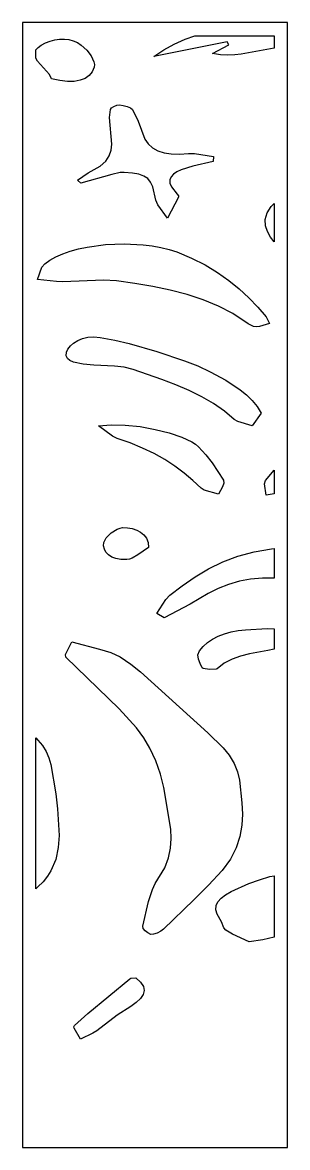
# Model space of a CAD drawing. Extents: x 0 to 400, y 0 to 1700.
import ezdxf

# ---------------------------------------------------------------- set-up
doc = ezdxf.new("R2010")
doc.units = 0
doc.layers.add('CUT', color=1, linetype='Continuous')
doc.layers.add('OUTLINE', color=7, linetype='Continuous')

msp = doc.modelspace()

# ---------------------------------------------------------------- linework, layer by layer
at = {"layer": 'CUT'}
for points in [[(103.67, 1649.49), (107.85, 1640.64), (108.57, 1636.46), (108.19, 1632.6), (105.26, 1625.61), (100.67, 1619.94), (94.53, 1615.6), (86.94, 1612.64), (77.98, 1611.07), (67.75, 1610.91), (56.34, 1612.2), (43.86, 1614.96), (40.6, 1621.52), (22.56, 1641.42), (20, 1645.99), (20, 1657.99), (20.28, 1658.56), (23.46, 1662.07), (28.28, 1665.6), (34.93, 1669.16), (41.81, 1671.91), (48.88, 1673.81), (56.03, 1674.84), (63.13, 1674.96), (70.06, 1674.14), (76.7, 1672.38), (82.93, 1669.62), (88.63, 1665.86), (96.87, 1658.22)], [(380, 1680), (380, 1661.4), (330.03, 1652.16), (320.28, 1650.91), (309.96, 1650.55), (298.88, 1651.27), (286.88, 1653.24), (311.65, 1666.29), (309.01, 1670.71), (198.36, 1648.87), (213.26, 1658.9), (228.94, 1667.46), (245.31, 1674.69), (260.26, 1680)], [(218.92, 1404.31), (204.03, 1424.63), (201.46, 1431.53), (196.66, 1451.77), (193.38, 1458.8), (189.04, 1464.1), (183.26, 1467.95), (175.67, 1470.62), (165.92, 1472.35), (153.6, 1473.42), (147.45, 1473.2), (135.01, 1470.49), (87.85, 1457.23), (82.9, 1461.73), (99.09, 1472.99), (117.22, 1483.05), (125.65, 1490.59), (131.01, 1498.69), (133.86, 1507.27), (134.81, 1516.23), (131.26, 1556.51), (132.75, 1568.51), (134.56, 1570.93), (138.1, 1573.24), (142.36, 1574.92), (146.32, 1575.44), (151.96, 1574.64), (157.86, 1573.04), (162.86, 1570.89), (165.81, 1568.4), (174.83, 1550.75), (184.72, 1523.94), (189.71, 1516.58), (196.2, 1510.65), (204.18, 1506.15), (213.62, 1503.05), (224.52, 1501.34), (236.86, 1501.01), (250.62, 1502.04), (259.6, 1502.12), (288.21, 1497.44), (287.95, 1489.76), (257.23, 1482.87), (239.47, 1477.38), (232.92, 1474.25), (227.79, 1470.71), (224.23, 1466.72), (222.42, 1462.27), (222.51, 1457.31), (224.67, 1451.83), (233.64, 1440.76), (235.24, 1438.29), (235.4, 1436.13)], [(380, 1368.68), (374.39, 1375.38), (369.6, 1383.93), (366.81, 1392.96), (366.34, 1402.16), (369.09, 1412.2), (375.24, 1421.73), (380, 1426.33)], [(341.77, 1283.86), (355.24, 1269.76), (367.79, 1255.21), (372.81, 1245.33), (357.93, 1240.47), (352.82, 1239.91), (348.82, 1240.63), (340.86, 1244.82), (317.31, 1260.37), (295.68, 1271.52), (272.64, 1280.95), (248.34, 1288.88), (222.92, 1295.49), (196.56, 1301.01), (169.42, 1305.64), (141.66, 1309.59), (122.1, 1310.78), (60.84, 1308.05), (51.37, 1308.38), (22.71, 1311.41), (29.16, 1330.16), (33.45, 1335.34), (41.2, 1340.92), (50.34, 1345.97), (60.7, 1350.48), (72.12, 1354.43), (84.43, 1357.8), (97.47, 1360.58), (125.06, 1364.32), (153.62, 1365.55), (181.9, 1364.18), (195.56, 1362.48), (208.7, 1360.1), (221.17, 1357.03), (232.83, 1353.23), (255.18, 1344.01), (275.62, 1333.7), (294.33, 1322.43), (311.48, 1310.3), (327.24, 1297.41)], [(346.9, 1090.59), (324.85, 1096.93), (319.71, 1100.08), (304.86, 1112.82), (288.39, 1124.25), (270.51, 1134.56), (251.42, 1143.92), (231.34, 1152.53), (210.47, 1160.57), (167.27, 1175.69), (153.65, 1179), (138.67, 1180.76), (107.48, 1182.26), (91.45, 1183.57), (77.15, 1186.58), (71.63, 1189.03), (67.71, 1192.28), (65.79, 1196.46), (66.25, 1201.67), (68.51, 1206.54), (72.21, 1211.27), (77.21, 1215.64), (83.39, 1219.41), (90.61, 1222.37), (98.76, 1224.28), (107.69, 1224.94), (117.29, 1224.12), (139.36, 1219.95), (160.99, 1214.94), (202.73, 1203.06), (244.56, 1188.89), (264.51, 1180.95), (283.38, 1172.25), (307.09, 1159.43), (328.5, 1145.11), (338.02, 1137.21), (346.6, 1128.72), (354.09, 1119.58), (360.39, 1109.7)], [(303.22, 1008.66), (303.82, 1003.97), (301.79, 998.56), (295.87, 987.23), (274.45, 993.44), (269.5, 996.52), (257.09, 1008.12), (243.87, 1019.16), (229.75, 1029.61), (214.67, 1039.42), (198.53, 1048.57), (181.25, 1057), (162.74, 1064.7), (142.91, 1071.6), (136.01, 1074.72), (114.48, 1090.63), (133.62, 1092.27), (155.14, 1091.71), (177.79, 1089.26), (200.34, 1085.22), (221.58, 1079.88), (240.34, 1073.52), (255.44, 1066.43), (261.26, 1062.69), (265.74, 1058.87), (276.65, 1046.85), (286.46, 1034.39)], [(367.87, 985.51), (365.13, 1003.12), (366.98, 1008.12), (380, 1023.63), (380, 987.92)], [(178.25, 930.03), (183.21, 925.94), (187.01, 920.71), (189.44, 914.25), (190.32, 906.46), (173.95, 895.43), (165.69, 890.77), (161.5, 889.26), (157.25, 888.53), (148.52, 888.59), (141.01, 889.91), (134.73, 892.31), (129.72, 895.63), (125.99, 899.68), (123.57, 904.27), (122.48, 909.24), (122.73, 914.39), (126.47, 921.36), (133.96, 928.67), (142.9, 934.41), (147.2, 936.11), (151.01, 936.72), (158.51, 936.33), (165.7, 935.14), (172.34, 933.07)], [(222.57, 834.51), (241.23, 848.87), (260.6, 862.22), (280.9, 874.3), (302.38, 884.83), (325.25, 893.57), (349.73, 900.26), (376.04, 904.65), (380, 905.01), (380, 860.35), (362.06, 860.48), (344.37, 858.91), (327.45, 855.73), (311.18, 850.99), (295.44, 844.78), (280.1, 837.17), (252.86, 820.96), (213.93, 800.42), (202.88, 806.88), (216.38, 828.28)], [(304.69, 776.27), (314.75, 779.06), (325.49, 781.07), (336.84, 782.29), (369.45, 784.11), (380, 783.91), (380, 753.27), (370.18, 751.16), (342.52, 745.97), (329.11, 742.51), (316.32, 737.89), (304.45, 731.65), (293.77, 723.37), (292.25, 722.75), (282.25, 722.42), (272.58, 724), (271.32, 724.86), (268.11, 731.2), (265.63, 737.99), (264.9, 744.61), (266.94, 750.46), (272.59, 757.19), (279.26, 763.14), (286.88, 768.31), (295.38, 772.68)], [(192.28, 603.64), (183.15, 619.15), (171.91, 634.15), (145.84, 663.01), (65.6, 741.2), (64.83, 745.2), (74.64, 763.89), (116.3, 753), (133.37, 747.88), (147.42, 741.51), (163.64, 730.57), (178.23, 718.55), (279.79, 626.57), (302.68, 603.8), (311.96, 592.63), (319.38, 580.49), (324.66, 567.76), (327.5, 554.83), (331.15, 520.94), (331.88, 503.91), (331.11, 486.85), (328.26, 469.79), (322.75, 452.73), (314, 435.69), (301.4, 418.66), (280.82, 396.19), (258.77, 374.01), (212.8, 329.75), (208.65, 326.82), (203.08, 324.13), (197.64, 322.33), (193.94, 322.1), (189.27, 324.28), (185.12, 327.37), (182.32, 330.88), (181.74, 334.31), (189.99, 371.67), (196, 390.02), (200.25, 398.91), (214.77, 422.81), (220.58, 437.73), (223.63, 452.35), (224.5, 466.76), (223.73, 481.02), (213.55, 543.9), (208.11, 564.18), (201.01, 584.13)], [(37.66, 409.86), (31.17, 401.67), (23.32, 393.68), (20, 390.92), (20, 618.82), (23.33, 615.68), (30.03, 607.3), (35.58, 598.37), (39.87, 588.8), (42.75, 578.53), (50.22, 534.24), (52.81, 511.95), (55.11, 471.25), (53.96, 453.15), (50.2, 435.43), (42.92, 418.23)], [(292.41, 365.44), (295, 371.18), (299.69, 376.63), (306.36, 381.84), (314.91, 386.9), (341.55, 398.76), (357.61, 404.69), (373.49, 409.42), (380, 410.77), (380, 317.8), (362.61, 313.87), (342.33, 310.63), (316.75, 322.55), (306.94, 328.23), (303.67, 331.8), (300.43, 341.24), (293.91, 352.78), (292.02, 359.33)], [(178.36, 249.72), (182.41, 243.42), (183.51, 237.25), (181.93, 231.19), (177.92, 225.19), (171.71, 219.21), (163.57, 213.2), (142.71, 199.96), (111.98, 176.24), (106.39, 172.84), (87.62, 163.79), (77.72, 180.39), (77.62, 182.57), (78.61, 184.34), (98.71, 202.48), (161.88, 254.96), (163.58, 255.64), (171.1, 256.22)]]:
    msp.add_lwpolyline(points, close=True, dxfattribs=at)
at = {"layer": 'OUTLINE'}
msp.add_lwpolyline([(0, 0), (400, 0), (400, 1700), (0, 1700)], close=True, dxfattribs=at)

doc.saveas('drawing.dxf')
